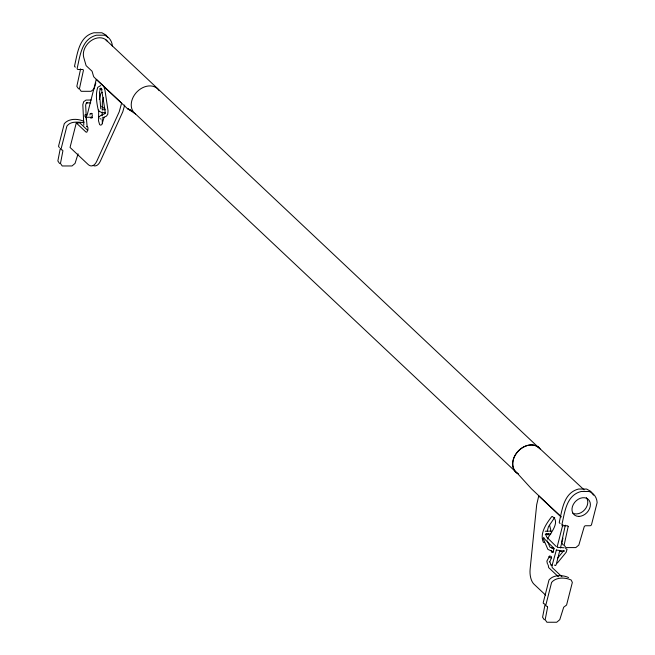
<?xml version="1.0" encoding="UTF-8"?>
<svg xmlns="http://www.w3.org/2000/svg" width="655" height="655" viewBox="0 0 655 655"><rect width="100%" height="100%" fill="white"/><g stroke="black" fill="none" stroke-linecap="round" stroke-linejoin="round"><path stroke-width="0.98" d="M98.709 109.999L98.545 120.88L99.65 124.63L100.78 125.17L101.893 124.507L104.071 117.319M102.131 118.899L102.385 123.05M102.172 115.935L102.237 111.98M102.262 109.999L102.385 102.082L103.351 97.431M548.169 564.815L548.661 567.607L558.412 576.777M551.723 564.815L552.222 567.598L561.965 576.777M546.016 533.604L545.918 535.069L546.794 537.174L556.218 546.507M104.923 113.479L105.111 110.924L101.394 88.45M105.005 113.643L105.168 112.717M60.285 148.513L57.861 160.958L59.597 163.529M80.614 68.906L76.832 86.362L78.575 88.867M565.331 525.187L561.548 542.643L563.292 545.148M89.948 115.018L90.324 113.528L91.626 113.348L92.355 115.411L91.79 117.646L90.496 117.826L92.273 117.826M87.819 130.451L79.844 122.944L76.291 122.944L70.044 147.449L88.163 164.503A13.886 7.23 90 0 0 96.793 161.171L119.226 111.784L121.601 103.212L96.26 79.361L87.082 115.37M86.092 119.259L86.591 117.311M99.29 99.396L100.788 93.518L101.419 92.486L102.245 92.56M124.687 105.054L122.788 111.784L100.354 161.171A13.886 7.23 90 0 1 93.198 165.535M547.252 531.148L548.472 526.661L554.695 517.491M556.398 549.905L552.05 565.535L550.855 565.101L550.094 562.187L549.349 561.99M557.143 546.982L562.85 524.598M559.706 550.871L556.234 564.495L555.612 565.527L554.408 565.101M560.451 547.957L562.932 538.222M95.826 82.98L94.123 88.793L91.094 91.307L81.179 91.315L79.427 88.81L83.422 70.38A1.392 1.064 -46.7 0 0 82.514 69.479L78.068 69.479A1.392 1.064 -46.7 0 1 77.2 68.235C80.074 55.822 81.629 38.94 96.457 35.206L104.423 35.198C109.238 36.803 112.161 41.355 112.423 46.317M78.076 153.819L75.055 163.398L72.017 165.961L62.2 165.969L60.465 163.406L62.888 150.953L62.692 150.208L61.234 149.659L61.12 148.759L66.884 126.153C70.781 120.635 78.33 122.338 84.053 122.559M549.791 561.703L551.575 557.7L551.33 556.586L549.66 555.923L546.876 561.122L547.482 564.135M548.62 533.792L547.957 535.02L548.562 534.005L545.279 534.57M85.699 117.253L86.403 116.074L86.034 114.42L85.101 114.584L84.896 116.328L85.699 117.253L92.388 117.253M547.236 539.163C550.175 533.661 560.926 521.707 552.214 516.427L551.707 516.664C546.557 523.279 539.27 533.702 543.404 542.348L544.559 542.627M557.733 558.003L563.873 550.503M557.331 563.087L566.174 552.263L567.05 549.283L565.56 548.505M99.069 117.049L100.755 115.419L104.718 113.757M545.451 534.636L546.393 533.964L550.863 533.907M102.172 117.957L106.347 116.213L107.772 114.273L108.026 110.826L104.947 90.03L104.063 87.32M100.641 85.609L97.726 87.344C95.286 94.754 96.703 103.253 98.381 110.605M551.33 550.691L551.813 552.075L553.107 551.919L553.68 549.692L552.959 547.613L551.666 547.768L553.442 547.768M545.206 531.246L550.871 531.115M86.46 126.652L87.393 126.628L87.926 127.635L87.934 129.42L86.861 132.195L86.034 132.122L76.291 122.944M551.575 557.7L550.061 557.724L548.882 556.627M91.168 100.018L86.034 100.084L83.66 101.73L82.825 104.71L83.824 125.146M90.709 102.835L86.28 102.884L87.23 102.786L86.1 103.572L85.658 105.144L86.132 114.879M90.324 113.528L92.109 113.52M559.526 551.485L561.532 551.485M551.813 552.075L553.59 552.075M102.434 109.721L105.144 109.721M104.857 112.627L101.877 112.627L98.733 110.965M564.192 547.793L557.471 547.318M556.349 550.053L564.61 551.125M553.115 548.587L549.963 547.146L547.269 540.907M552.492 551.494L547.899 549.381L543.069 538.279M131.532 110.662L127.332 108.509L94.328 77.437A5.346 4.094 -46.7 0 1 93.436 75.947L92.085 71.264L86.108 65.639L83.766 57.542A14.721 11.282 -46.7 0 1 91.389 40.479A14.721 11.282 -46.7 0 1 107.608 41.609M59.384 147.588L58.516 146.311L64.28 123.705C68.767 118.228 77.986 118.53 83.832 121.281M131.712 110.72L127.332 108.509L135.569 114.003L516.975 473.033M568.556 577.563C562.71 574.812 553.483 574.5 549.005 579.986L543.241 602.592L543.355 603.492L544.804 604.041L545.001 604.786L542.577 617.239L544.313 619.802M102.082 89.44L100.936 88.556L99.847 88.916L101.034 88.089L100.281 88.834L99.429 92.683L100.772 108.845M101.803 106.306L104.8 108.984M538.066 446.939L584.113 489.883M105.545 39.513L537.943 446.939M560.95 516.566L531.606 488.949L517.106 473.033A16.768 12.854 -46.7 0 1 518.342 451.058A16.768 12.854 -46.7 0 1 540.129 448.929M561.196 517.008L538.746 495.884L536.682 504.743L530.124 569.08A13.886 7.23 90 0 0 534.046 584.227L545.64 595.141M554.548 548.89L544.919 539.352L543.617 537.362M100.051 118.555L100.502 119.022M593.471 495.164L590.736 491.356L586.634 489.056L578.57 489.031C563.742 492.773 562.187 509.656 559.313 522.068A1.392 1.064 -46.7 0 0 560.181 523.312M107.666 37.36L106.02 35.075L101.918 32.775L93.861 32.758C79.026 36.5 77.47 53.374 74.596 65.787A1.392 1.064 -46.7 0 0 75.464 67.039M87.099 126.153L86.223 116.827M549.602 525.277L551.191 531.688M586.299 497.636A10.415 7.983 -46.7 0 1 584.743 509.688A10.415 7.983 -46.7 0 1 572.773 513.135M135.569 114.003A16.768 12.854 -46.7 0 1 137.255 91.569A16.768 12.854 -46.7 0 1 159.157 90.718M518.629 473.991A16.768 12.854 -46.7 0 1 516.975 452.466A16.768 12.854 -46.7 0 1 539.368 448.184M547.596 607.234L545.173 619.687L546.909 622.25L556.725 622.242L559.771 619.679L563.693 607.226L566.583 605.024L572.347 582.418L571.152 580.011C565.306 577.26 556.079 576.949 551.6 582.426L545.836 605.04L545.959 605.941L547.4 606.489L547.596 607.234M568.139 526.661L564.143 545.083L565.895 547.596L575.802 547.588L578.832 545.075L584.235 526.653A1.392 1.064 -46.7 0 1 585.603 525.744L590.049 525.744A1.392 1.064 -46.7 0 0 591.555 524.491L597.139 502.598C596.869 497.636 593.954 493.076 589.132 491.471L581.173 491.479C566.338 495.221 564.782 512.104 561.916 524.516A1.392 1.064 -46.7 0 0 562.784 525.76L567.23 525.76A1.392 1.064 -46.7 0 1 568.139 526.661M578.799 516.402A10.415 7.983 -46.7 0 0 590.081 502.36A10.415 7.983 -46.7 0 0 574.672 502.377A10.415 7.983 -46.7 0 0 578.799 516.402"/></g></svg>
